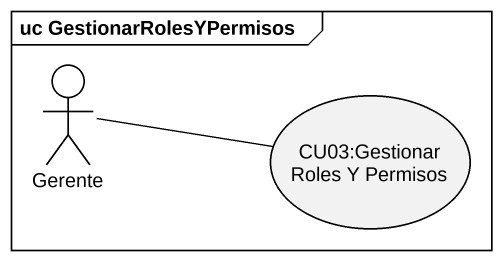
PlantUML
@startuml
mainframe uc GestionarRolesYPermisos
actor Gerente
usecase "CU03:Gestionar Roles Y Permisos" as CU03_Gestionar_Roles_Y
Gerente -right- CU03_Gestionar_Roles_Y
@enduml
